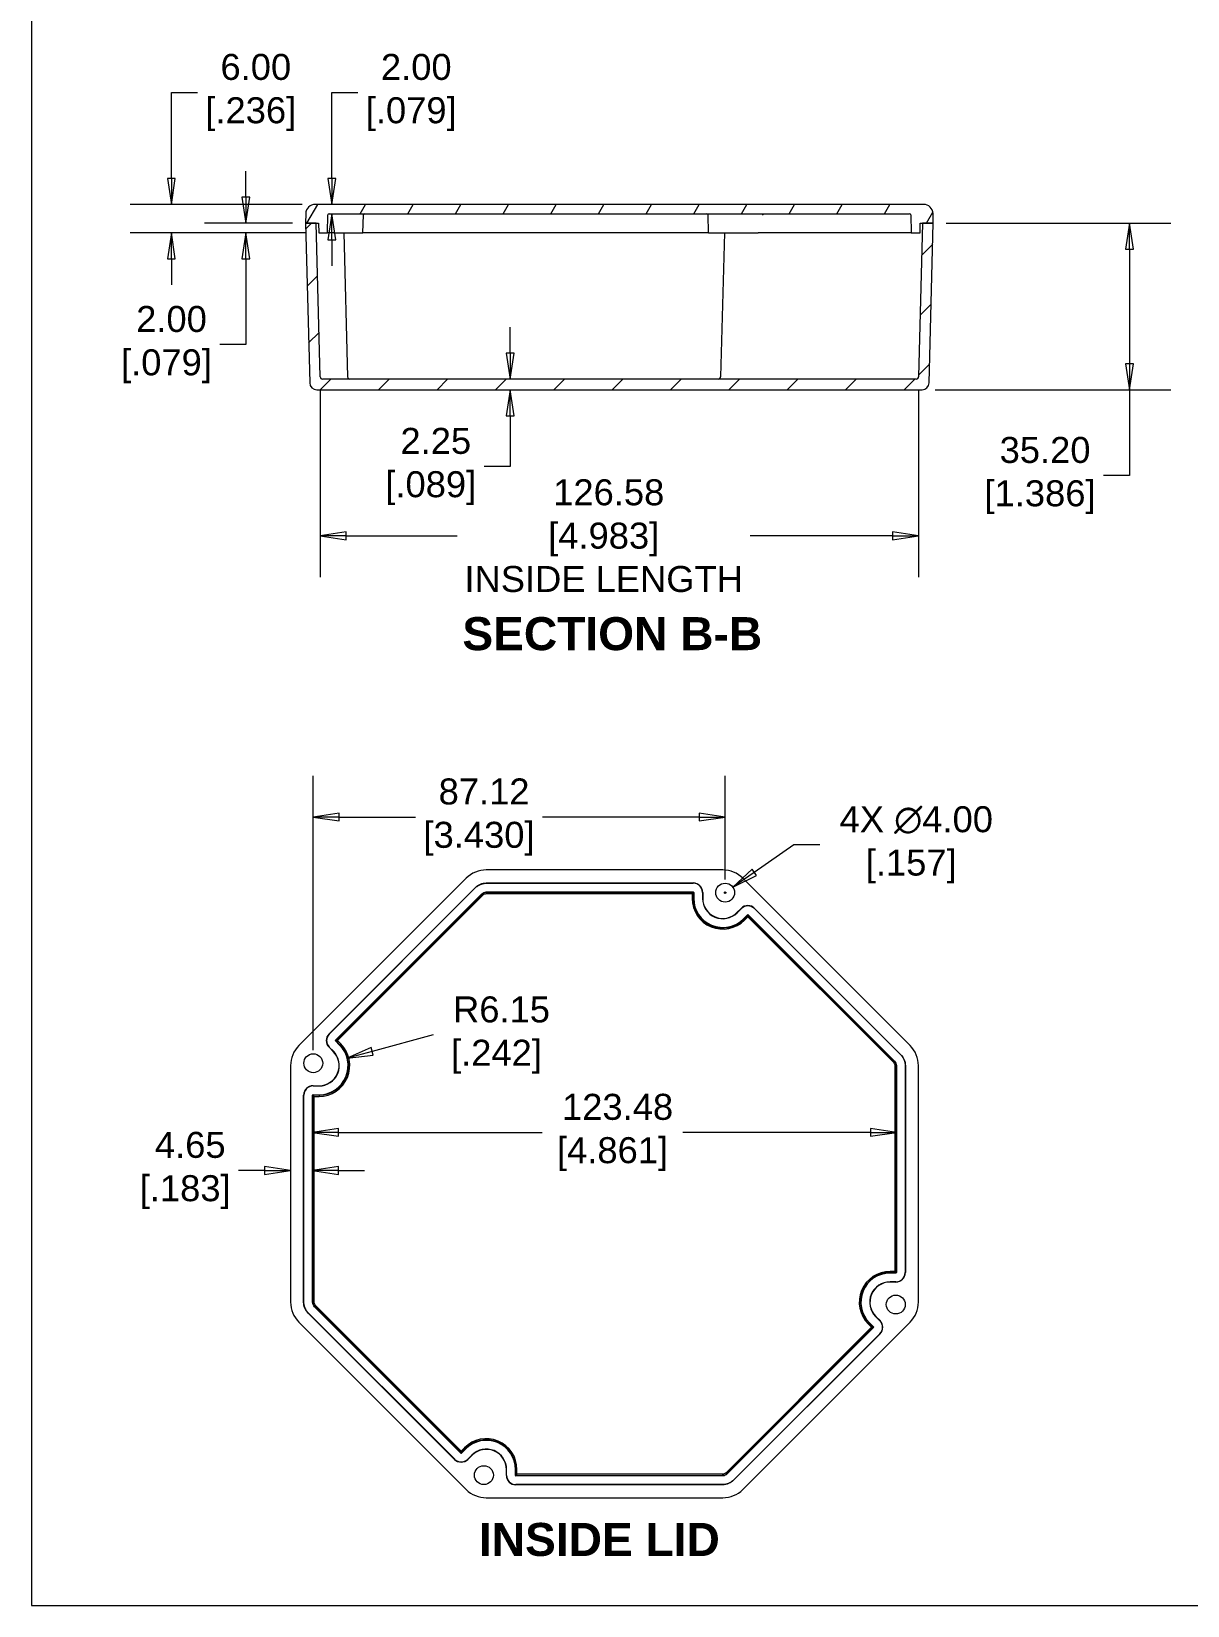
# Model space of a CAD drawing. Header units: millimetres. Extents: x 25 to 742, y 27 to 570.
# Drawn here: x 25 to 269.6, y 26.5 to 359.4 of the extents above; entities that cross this region are included whole.
import ezdxf

# ---------------------------------------------------------------- set-up
doc = ezdxf.new("R2010")
doc.units = ezdxf.units.MM
doc.header["$LTSCALE"] = 2.75
for name, color, linetype, lineweight in [('Dimension (ANSI)', 7, 'Continuous', 9), ('Hatch (ANSI)', 7, 'Continuous', 9), ('Sketch Geometry (ANSI)', 7, 'Continuous', 9), ('Symbol (ANSI)', 7, 'Continuous', 9), ('Visible (ANSI)', 7, 'Continuous', 9), ('Visible Narrow (ANSI)', 7, 'Continuous', 9)]:
    doc.layers.add(name, color=color, linetype=linetype, lineweight=lineweight)
doc.styles.add('Label Text (ANSI)', font='arialbd.ttf')
doc.styles.add('Note Text (ANSI)', font='arial.ttf')
doc.styles.add('Text Style20', font='arial.ttf')
doc.dimstyles.new('Default - mm (ANSI)', dxfattribs={"dimscale": 2.75, "dimtxt": 2, "dimasz": 2, "dimexe": 3.175, "dimexo": 1, "dimgap": 0.8, "dimtad": 0, "dimtih": 1, "dimtoh": 1, "dimrnd": 1e-08, "dimzin": 4, "dimdsep": 46, "dimtxsty": 'Note Text (ANSI)', "dimblk": 'Filled-1', "dimcen": 0.09, "dimdle": 10, "dimclrd": 256, "dimclre": 256, "dimclrt": 256, "dimadec": 1, "dimazin": 0, "dimtfac": 1.524, "dimtofl": 0, "dimtmove": 0, "dimatfit": 3, "dimfxl": 0, "dimtolj": 1, "dimtzin": 0, "dimlwd": -1, "dimlwe": -1, "dimarcsym": 0})

# ---------------------------------------------------------------- blocks, each defined once
blk = doc.blocks.new('Title Blocks HAMMOND')
at = {"layer": 'Sketch Geometry (ANSI)'}
for p, q in [((9.35, 206.73), (9.35, 9.64)), ((9.35, 9.64), (173.94, 9.64))]:
    blk.add_line(p, q, dxfattribs=at)
at = {"layer": 'Symbol (ANSI)', "style": 'Text Style20'}
blk.add_attdef('<TITLE>_001', (224.67, 16.32), '', height=5, dxfattribs=at)
blk = doc.blocks.new('Filled-1')
at = {"color": 0}
for p, q in [((0, 0), (-1, 0.15)), ((-1, 0.15), (-1, -0.15)), ((-1, 0), (0, 0)), ((-1, -0.15), (0, 0))]:
    blk.add_line(p, q, dxfattribs=at)
at = {"color": 0, "flags": 128}
blk.add_lwpolyline([(-1, -0.15), (0, 0), (-1, 0.15), (-1, -0.15)], dxfattribs=at)
at = {"color": 0}
blk.add_solid([(-1, -0.15), (0, 0), (-1, 0.15), (-1, -0.15)], dxfattribs=at)
blk = doc.blocks.new('*D7')
at = {"layer": 'Defpoints', "color": 0, "transparency": 16777216}
for p in [(171.76, 193.3), (171.76, 177.32), (84.64, 141.23)]:
    blk.add_point(p, dxfattribs=at)
at = {"layer": 'Dimension (ANSI)', "transparency": 16777216}
for p, q in [((84.64, 143.98), (84.64, 202.03)), ((171.76, 180.07), (171.76, 202.03)), ((90.14, 193.3), (106.26, 193.3)), ((166.26, 193.3), (133.14, 193.3))]:
    blk.add_line(p, q, dxfattribs=at)
at = {"layer": 'Dimension (ANSI)', "transparency": 16777216, "xscale": 5.5, "yscale": 5.5, "zscale": 5.5, "rotation": 180}
blk.add_blockref('Filled-1', (84.64, 193.3), dxfattribs=at)
at = {"layer": 'Dimension (ANSI)', "transparency": 16777216, "xscale": 5.5, "yscale": 5.5, "zscale": 5.5}
blk.add_blockref('Filled-1', (171.76, 193.3), dxfattribs=at)
at = {"layer": 'Dimension (ANSI)', "transparency": 16777216, "insert": (119.7, 193.3), "char_height": 5.5, "attachment_point": 5, "style": 'Note Text (ANSI)'}
blk.add_mtext('\\A1; 87.12\\P[3.430]', dxfattribs=at)
blk = doc.blocks.new('*D8')
at = {"layer": 'Defpoints', "color": 0, "transparency": 16777216}
for p in [(207.98, 140.73), (84.51, 134.48), (207.98, 126.6)]:
    blk.add_point(p, dxfattribs=at)
at = {"layer": 'Dimension (ANSI)', "transparency": 16777216}
for p, q in [((90.01, 126.6), (133.09, 126.6)), ((202.48, 126.6), (162.79, 126.6))]:
    blk.add_line(p, q, dxfattribs=at)
at = {"layer": 'Dimension (ANSI)', "transparency": 16777216, "xscale": 5.5, "yscale": 5.5, "zscale": 5.5, "rotation": 180}
blk.add_blockref('Filled-1', (84.51, 126.6), dxfattribs=at)
at = {"layer": 'Dimension (ANSI)', "transparency": 16777216, "xscale": 5.5, "yscale": 5.5, "zscale": 5.5}
blk.add_blockref('Filled-1', (207.98, 126.6), dxfattribs=at)
at = {"layer": 'Dimension (ANSI)', "transparency": 16777216, "insert": (147.94, 126.6), "char_height": 5.5, "attachment_point": 5, "style": 'Note Text (ANSI)'}
blk.add_mtext('\\A1; 123.48\\P[4.861]', dxfattribs=at)
blk = doc.blocks.new('*D9')
at = {"layer": 'Defpoints', "color": 0, "transparency": 16777216}
for p in [(84.51, 134.48), (79.85, 118.56), (79.85, 90.7)]:
    blk.add_point(p, dxfattribs=at)
at = {"layer": 'Dimension (ANSI)', "transparency": 16777216}
for p, q in [((74.35, 118.56), (68.85, 118.56)), ((90.01, 118.56), (95.51, 118.56))]:
    blk.add_line(p, q, dxfattribs=at)
at = {"layer": 'Dimension (ANSI)', "transparency": 16777216, "xscale": 5.5, "yscale": 5.5, "zscale": 5.5}
blk.add_blockref('Filled-1', (79.85, 118.56), dxfattribs=at)
at = {"layer": 'Dimension (ANSI)', "transparency": 16777216, "xscale": 5.5, "yscale": 5.5, "zscale": 5.5, "rotation": 180}
blk.add_blockref('Filled-1', (84.51, 118.56), dxfattribs=at)
at = {"layer": 'Dimension (ANSI)', "transparency": 16777216, "insert": (57.55, 118.56), "char_height": 5.5, "attachment_point": 5, "style": 'Note Text (ANSI)'}
blk.add_mtext('\\A1; 4.65\\P[.183]', dxfattribs=at)
blk = doc.blocks.new('*D15')
at = {"layer": 'Defpoints', "color": 0, "transparency": 16777216}
for p in [(215.78, 318.88), (213.4, 283.68), (257.29, 283.68)]:
    blk.add_point(p, dxfattribs=at)
at = {"layer": 'Dimension (ANSI)', "transparency": 16777216}
for p, q in [((218.53, 318.88), (266.03, 318.88)), ((257.29, 313.38), (257.29, 289.18)), ((216.15, 283.68), (266.03, 283.68)), ((257.29, 283.68), (257.29, 265.53)), ((257.29, 265.53), (251.79, 265.53))]:
    blk.add_line(p, q, dxfattribs=at)
at = {"layer": 'Dimension (ANSI)', "transparency": 16777216, "xscale": 5.5, "yscale": 5.5, "zscale": 5.5}
for p, rotation in [((257.29, 318.88), 90), ((257.29, 283.68), 270)]:
    blk.add_blockref('Filled-1', p, dxfattribs=dict(at, rotation=rotation))
at = {"layer": 'Dimension (ANSI)', "transparency": 16777216, "insert": (238.36, 265.53), "char_height": 5.5, "attachment_point": 5, "style": 'Note Text (ANSI)'}
blk.add_mtext('\\A1; 35.20\\P[1.386]', dxfattribs=at)
blk = doc.blocks.new('*D16')
at = {"layer": 'Defpoints', "color": 0, "transparency": 16777216}
for p in [(54.62, 322.88), (85.05, 322.88), (85.8, 316.88)]:
    blk.add_point(p, dxfattribs=at)
at = {"layer": 'Dimension (ANSI)', "transparency": 16777216}
for p, q in [((54.62, 328.38), (54.62, 346.54)), ((54.62, 346.54), (60.12, 346.54)), ((82.3, 322.88), (45.89, 322.88)), ((83.05, 316.88), (45.89, 316.88)), ((54.62, 311.38), (54.62, 305.88))]:
    blk.add_line(p, q, dxfattribs=at)
at = {"layer": 'Dimension (ANSI)', "transparency": 16777216, "xscale": 5.5, "yscale": 5.5, "zscale": 5.5}
for p, rotation in [((54.62, 322.88), 270), ((54.62, 316.88), 90)]:
    blk.add_blockref('Filled-1', p, dxfattribs=dict(at, rotation=rotation))
at = {"layer": 'Dimension (ANSI)', "transparency": 16777216, "insert": (71.42, 346.54), "char_height": 5.5, "attachment_point": 5, "style": 'Note Text (ANSI)'}
blk.add_mtext('\\A1; 6.00\\P[.236]', dxfattribs=at)
blk = doc.blocks.new('*D17')
at = {"layer": 'Defpoints', "color": 0, "transparency": 16777216}
for p in [(86.1, 286.42), (212.68, 286.42), (212.68, 252.78)]:
    blk.add_point(p, dxfattribs=at)
at = {"layer": 'Dimension (ANSI)', "transparency": 16777216}
for p, q in [((86.1, 283.67), (86.1, 244.05)), ((212.68, 283.67), (212.68, 244.05)), ((91.6, 252.78), (115.08, 252.78)), ((207.18, 252.78), (177.06, 252.78))]:
    blk.add_line(p, q, dxfattribs=at)
at = {"layer": 'Dimension (ANSI)', "transparency": 16777216, "xscale": 5.5, "yscale": 5.5, "zscale": 5.5, "rotation": 180}
blk.add_blockref('Filled-1', (86.1, 252.78), dxfattribs=at)
at = {"layer": 'Dimension (ANSI)', "transparency": 16777216, "xscale": 5.5, "yscale": 5.5, "zscale": 5.5}
blk.add_blockref('Filled-1', (212.68, 252.78), dxfattribs=at)
at = {"layer": 'Dimension (ANSI)', "transparency": 16777216, "insert": (146.07, 252.78), "char_height": 5.5, "attachment_point": 5, "style": 'Note Text (ANSI)'}
blk.add_mtext('\\A1; 126.58\\P[4.983]{\\PINSIDE LENGTH}', dxfattribs=at)
blk = doc.blocks.new('*D18')
at = {"layer": 'Defpoints', "color": 0, "transparency": 16777216}
for p in [(173.4, 178.46), (170.12, 176.17)]:
    blk.add_point(p, dxfattribs=at)
at = {"layer": 'Dimension (ANSI)', "transparency": 16777216}
for p, q in [((186.3, 187.43), (177.92, 181.6)), ((191.8, 187.43), (186.3, 187.43)), ((171.51, 177.32), (172.01, 177.32)), ((171.76, 177.07), (171.76, 177.56))]:
    blk.add_line(p, q, dxfattribs=at)
at = {"layer": 'Dimension (ANSI)', "transparency": 16777216, "xscale": 5.5, "yscale": 5.5, "zscale": 5.5, "rotation": 214.8138184007638}
blk.add_blockref('Filled-1', (173.4, 178.46), dxfattribs=at)
at = {"layer": 'Dimension (ANSI)', "transparency": 16777216, "insert": (211.12, 187.43), "char_height": 5.5, "attachment_point": 5, "style": 'Note Text (ANSI)'}
blk.add_mtext('\\A1; 4X ∅4.00\\P[.157]', dxfattribs=at)
blk = doc.blocks.new('*D19')
at = {"layer": 'Defpoints', "color": 0, "transparency": 16777216}
for p in [(85.86, 140.73), (91.8, 142.32)]:
    blk.add_point(p, dxfattribs=at)
at = {"layer": 'Dimension (ANSI)', "transparency": 16777216}
blk.add_line((110.03, 147.21), (97.11, 143.75), dxfattribs=at)
at = {"layer": 'Dimension (ANSI)', "transparency": 16777216, "xscale": 5.5, "yscale": 5.5, "zscale": 5.5, "rotation": 194.9999999999975}
blk.add_blockref('Filled-1', (91.8, 142.32), dxfattribs=at)
at = {"layer": 'Dimension (ANSI)', "transparency": 16777216, "insert": (123.39, 147.21), "char_height": 5.5, "attachment_point": 5, "style": 'Note Text (ANSI)'}
blk.add_mtext('\\A1; R6.15\\P[.242]', dxfattribs=at)
blk = doc.blocks.new('*D24')
at = {"layer": 'Defpoints', "color": 0, "transparency": 16777216}
for p in [(109.49, 285.93), (109.49, 283.68), (126.29, 285.93)]:
    blk.add_point(p, dxfattribs=at)
at = {"layer": 'Dimension (ANSI)', "transparency": 16777216}
for p, q in [((126.29, 291.43), (126.29, 296.93)), ((126.29, 278.18), (126.29, 267.45)), ((126.29, 267.45), (120.79, 267.45))]:
    blk.add_line(p, q, dxfattribs=at)
at = {"layer": 'Dimension (ANSI)', "transparency": 16777216, "xscale": 5.5, "yscale": 5.5, "zscale": 5.5}
for p, rotation in [((126.29, 285.93), 270), ((126.29, 283.68), 90)]:
    blk.add_blockref('Filled-1', p, dxfattribs=dict(at, rotation=rotation))
at = {"layer": 'Dimension (ANSI)', "transparency": 16777216, "insert": (109.49, 267.45), "char_height": 5.5, "attachment_point": 5, "style": 'Note Text (ANSI)'}
blk.add_mtext('\\A1; 2.25\\P[.089]', dxfattribs=at)
blk = doc.blocks.new('*D25')
at = {"layer": 'Defpoints', "color": 0, "transparency": 16777216}
for p in [(88.56, 320.88), (105.36, 322.88), (105.36, 320.88)]:
    blk.add_point(p, dxfattribs=at)
at = {"layer": 'Dimension (ANSI)', "transparency": 16777216}
for p, q in [((88.56, 328.38), (88.56, 346.54)), ((88.56, 346.54), (94.06, 346.54)), ((88.56, 315.38), (88.56, 309.88))]:
    blk.add_line(p, q, dxfattribs=at)
at = {"layer": 'Dimension (ANSI)', "transparency": 16777216, "xscale": 5.5, "yscale": 5.5, "zscale": 5.5}
for p, rotation in [((88.56, 322.88), 270), ((88.56, 320.88), 90)]:
    blk.add_blockref('Filled-1', p, dxfattribs=dict(at, rotation=rotation))
at = {"layer": 'Dimension (ANSI)', "transparency": 16777216, "insert": (105.36, 346.54), "char_height": 5.5, "attachment_point": 5, "style": 'Note Text (ANSI)'}
blk.add_mtext('\\A1; 2.00\\P[.079]', dxfattribs=at)
blk = doc.blocks.new('*D28')
at = {"layer": 'Defpoints', "color": 0, "transparency": 16777216}
for p in [(70.39, 318.88), (83, 318.88), (85.8, 316.88)]:
    blk.add_point(p, dxfattribs=at)
at = {"layer": 'Dimension (ANSI)', "transparency": 16777216}
for p, q in [((70.39, 324.38), (70.39, 329.88)), ((80.25, 318.88), (61.66, 318.88)), ((83.05, 316.88), (61.66, 316.88)), ((70.39, 311.38), (70.39, 293.23)), ((70.39, 293.23), (64.89, 293.23))]:
    blk.add_line(p, q, dxfattribs=at)
at = {"layer": 'Dimension (ANSI)', "transparency": 16777216, "xscale": 5.5, "yscale": 5.5, "zscale": 5.5}
for p, rotation in [((70.39, 318.88), 270), ((70.39, 316.88), 90)]:
    blk.add_blockref('Filled-1', p, dxfattribs=dict(at, rotation=rotation))
at = {"layer": 'Dimension (ANSI)', "transparency": 16777216, "insert": (53.59, 293.23), "char_height": 5.5, "attachment_point": 5, "style": 'Note Text (ANSI)'}
blk.add_mtext('\\A1; 2.00\\P[.079]', dxfattribs=at)

msp = doc.modelspace()

# ---------------------------------------------------------------- hatches: boundary and pattern name
at = {"layer": 'Hatch (ANSI)'}
h = msp.add_hatch(dxfattribs=at)
h.set_pattern_fill('ANSI31', color=256, scale=69.85, angle=14.99998, style=0)
h.set_pattern_definition([(60, (0, 0), (-7.56148, 4.36563), [])])
edge = h.paths.add_edge_path()
edge.add_ellipse((85.051, 320.884), major_axis=(0, 2), ratio=1, start_angle=0, end_angle=88.5)
edge.add_line((83.052, 320.937), (82.998, 318.884))
edge.add_line((82.998, 318.884), (85.249, 318.884))
edge.add_line((85.249, 318.884), (85.748, 318.884))
edge.add_line((85.748, 318.884), (85.801, 316.884))
edge.add_line((85.801, 316.884), (87.651, 316.884))
edge.add_line((87.651, 316.884), (87.749, 320.641))
edge.add_ellipse((87.999, 320.634), major_axis=(-0.25, 0.007), ratio=1, start_angle=271.5, end_angle=360, ccw=False)
edge.add_line((87.999, 320.884), (210.779, 320.884))
edge.add_ellipse((210.779, 320.634), major_axis=(0, 0.25), ratio=1, start_angle=271.5, end_angle=360, ccw=False)
edge.add_line((211.029, 320.641), (211.128, 316.884))
edge.add_line((211.128, 316.884), (212.978, 316.884))
edge.add_line((212.978, 316.884), (213.03, 318.884))
edge.add_line((213.03, 318.884), (213.529, 318.884))
edge.add_line((213.529, 318.884), (215.78, 318.884))
edge.add_line((215.78, 318.884), (215.726, 320.937))
edge.add_ellipse((213.727, 320.884), major_axis=(1.999, 0.052), ratio=1, start_angle=0, end_angle=88.5)
edge.add_line((213.727, 322.884), (85.051, 322.884))
h = msp.add_hatch(dxfattribs=at)
h.set_pattern_fill('ANSI31', color=256, scale=69.85, style=0)
h.set_pattern_definition([(45, (0, 0), (-6.17393, 6.17393), [])])
edge = h.paths.add_edge_path()
edge.add_ellipse((213.397, 285.184), major_axis=(0, -1.5), ratio=1, start_angle=0, end_angle=88.5)
edge.add_line((214.896, 285.145), (215.78, 318.884))
edge.add_line((215.78, 318.884), (213.529, 318.884))
edge.add_line((213.529, 318.884), (212.679, 286.421))
edge.add_ellipse((212.179, 286.434), major_axis=(0.5, -0.013), ratio=1, start_angle=271.5, end_angle=360, ccw=False)
edge.add_line((212.179, 285.934), (86.599, 285.934))
edge.add_ellipse((86.599, 286.434), major_axis=(0, -0.5), ratio=1, start_angle=271.5, end_angle=360, ccw=False)
edge.add_line((86.099, 286.421), (85.249, 318.884))
edge.add_line((85.249, 318.884), (82.998, 318.884))
edge.add_line((82.998, 318.884), (83.882, 285.145))
edge.add_ellipse((85.381, 285.184), major_axis=(-1.499, -0.039), ratio=1, start_angle=0, end_angle=88.5)
edge.add_line((85.381, 283.684), (213.397, 283.684))

# ---------------------------------------------------------------- linework, layer by layer
at = {"layer": 'Visible (ANSI)'}
for p, q in [((83.052, 320.937), (82.998, 318.884)), ((213.727, 322.884), (85.051, 322.884)), ((87.651, 316.884), (87.749, 320.641)), ((87.999, 320.884), (210.779, 320.884)), ((95.153, 316.884), (95.251, 320.641)), ((168.251, 316.884), (168.152, 320.641)), ((179.708, 320.884), (179.708, 320.641)), ((179.708, 320.613), (179.708, 320.641)), ((211.029, 320.641), (211.128, 316.884)), ((215.78, 318.884), (215.726, 320.937)), ((85.249, 318.884), (82.998, 318.884)), ((82.998, 318.884), (83.882, 285.145)), ((82.998, 318.884), (85.748, 318.884)), ((86.099, 286.421), (85.249, 318.884)), ((85.748, 318.884), (85.801, 316.884)), ((85.801, 316.884), (87.651, 316.884)), ((87.748, 316.884), (87.651, 316.884)), ((89, 316.884), (87.748, 316.884)), ((89, 316.884), (95.153, 316.884)), ((91.092, 316.884), (91.89, 286.421)), ((123.422, 316.884), (95.153, 316.884)), ((168.153, 316.884), (124.374, 316.884)), ((168.251, 316.884), (168.153, 316.884)), ((168.251, 316.884), (178.753, 316.884)), ((171.602, 316.884), (170.804, 286.421)), ((179.639, 316.884), (178.753, 316.884)), ((179.777, 316.884), (179.639, 316.884)), ((210.733, 316.884), (179.777, 316.884)), ((211.128, 316.884), (212.978, 316.884)), ((213.529, 318.884), (212.679, 286.421)), ((212.978, 316.884), (213.03, 318.884)), ((213.03, 318.884), (215.78, 318.884)), ((215.78, 318.884), (213.529, 318.884)), ((214.896, 285.145), (215.78, 318.884)), ((85.381, 283.684), (213.397, 283.684)), ((212.179, 285.934), (86.599, 285.934)), ((116.987, 180.35), (81.61, 144.972)), ((171.259, 182.106), (121.228, 182.106)), ((210.878, 144.972), (175.501, 180.35)), ((87.975, 147.448), (118.932, 178.405)), ((88.012, 147.411), (118.969, 178.368)), ((89.32, 146.103), (120.277, 177.06)), ((121.228, 179.356), (165.008, 179.356)), ((121.228, 179.304), (165.008, 179.304)), ((121.228, 177.454), (165.008, 177.454)), ((164.757, 177.106), (165.007, 177.356)), ((165.008, 177.356), (165.007, 177.356)), ((165.105, 177.356), (165.105, 176.104)), ((166.955, 177.356), (166.955, 176.104)), ((167.008, 177.356), (167.008, 176.104)), ((174.263, 173.099), (175.148, 173.985)), ((174.3, 173.062), (175.185, 173.947)), ((177.94, 173.947), (208.896, 142.991)), ((177.977, 173.985), (208.933, 143.028)), ((175.608, 171.754), (176.493, 172.639)), ((176.563, 172.57), (176.563, 172.569)), ((176.563, 172.216), (176.563, 172.569)), ((176.632, 172.639), (207.588, 141.683)), ((88.86, 143.735), (87.975, 144.62)), ((88.897, 143.772), (88.012, 144.657)), ((90.205, 145.08), (89.32, 145.965)), ((89.389, 146.034), (89.39, 146.034)), ((89.744, 146.034), (89.39, 146.034)), ((79.853, 140.731), (79.853, 90.7)), ((207.982, 140.731), (207.982, 96.952)), ((209.832, 140.731), (209.832, 96.952)), ((209.885, 140.731), (209.885, 96.952)), ((212.635, 90.7), (212.635, 140.731)), ((82.603, 90.7), (82.603, 134.479)), ((82.655, 90.7), (82.655, 134.479)), ((84.505, 90.7), (84.505, 134.479)), ((84.603, 136.479), (85.855, 136.479)), ((84.603, 136.427), (85.855, 136.427)), ((84.603, 134.577), (85.855, 134.577)), ((84.603, 134.479), (84.604, 134.479)), ((84.854, 134.229), (84.604, 134.479)), ((207.885, 96.854), (206.633, 96.854)), ((207.634, 97.202), (207.884, 96.952)), ((207.885, 96.952), (207.884, 96.952)), ((207.885, 95.004), (206.633, 95.004)), ((207.885, 94.952), (206.633, 94.952)), ((114.511, 57.447), (83.554, 88.403)), ((114.548, 57.484), (83.591, 88.44)), ((115.856, 58.792), (84.899, 89.749)), ((203.59, 87.659), (204.476, 86.774)), ((203.627, 87.696), (204.513, 86.811)), ((81.61, 86.459), (116.987, 51.081)), ((203.168, 85.328), (172.211, 54.371)), ((204.476, 84.02), (173.519, 53.063)), ((204.513, 83.983), (173.556, 53.026)), ((175.501, 51.081), (210.878, 86.459)), ((202.282, 86.351), (203.168, 85.466)), ((202.744, 85.397), (203.098, 85.397)), ((203.099, 85.397), (203.098, 85.397)), ((115.925, 59.215), (115.925, 58.862)), ((115.925, 58.861), (115.925, 58.862)), ((116.88, 59.677), (115.994, 58.792)), ((118.188, 58.369), (117.302, 57.484)), ((118.225, 58.332), (117.339, 57.447)), ((125.48, 54.075), (125.48, 55.327)), ((125.532, 54.075), (125.532, 55.327)), ((127.382, 54.075), (127.382, 55.327)), ((127.48, 54.075), (127.481, 54.075)), ((171.259, 53.977), (127.48, 53.977)), ((127.731, 54.325), (127.481, 54.075)), ((171.259, 52.127), (127.48, 52.127)), ((171.259, 52.075), (127.48, 52.075)), ((121.228, 49.325), (171.259, 49.325))]:
    msp.add_line(p, q, dxfattribs=at)
for centre in [(171.759, 177.315), (84.644, 141.231), (207.844, 90.2), (120.728, 54.116)]:
    msp.add_circle(centre, 2, dxfattribs=at)
for centre, radius, start, end in [((85.051, 320.884), 2, 90, 178.5), ((87.999, 320.634), 0.25, 90, 178.5), ((95.501, 320.634), 0.25, 90, 178.5), ((167.902, 320.634), 0.25, 1.5, 90), ((210.779, 320.634), 0.25, 1.5, 90), ((213.727, 320.884), 2, 1.5, 90), ((86.599, 286.434), 0.5, 181.5, 270), ((92.389, 286.434), 0.5, 181.5, 270), ((170.305, 286.434), 0.5, 270, 358.5), ((212.179, 286.434), 0.5, 270, 358.5), ((85.381, 285.184), 1.5, 181.5, 270), ((213.397, 285.184), 1.5, 270, 358.5), ((165.008, 177.356), 2, 0, 90), ((165.008, 177.356), 1.948, 0, 90), ((165.008, 177.356), 0.0976, 0, 90), ((171.258, 176.104), 6.152, 180, 315), ((171.258, 176.104), 4.302, 180, 315), ((171.258, 176.104), 4.25, 180, 315), ((176.563, 172.57), 2, 45, 135), ((176.563, 172.57), 1.948, 45, 135), ((176.563, 172.57), 0.0976, 45, 135), ((89.389, 146.034), 2, 135, 225), ((89.389, 146.034), 1.948, 135, 225), ((85.855, 140.729), 6.152, 270, 45), ((85.855, 140.729), 4.302, 270, 45), ((85.855, 140.729), 4.25, 270, 45), ((89.389, 146.034), 0.0976, 135, 225), ((84.603, 134.479), 2, 90, 180), ((84.603, 134.479), 1.948, 90, 180), ((84.603, 134.479), 0.0976, 90, 180), ((206.633, 90.702), 6.152, 90, 225), ((207.885, 96.952), 0.0976, 270, 0), ((207.885, 96.952), 1.948, 270, 0), ((207.885, 96.952), 2, 270, 0), ((206.633, 90.702), 4.302, 90, 225), ((206.633, 90.702), 4.25, 90, 225), ((203.099, 85.397), 1.948, 315, 45), ((203.099, 85.397), 2, 315, 45), ((203.099, 85.397), 0.0976, 315, 45), ((121.23, 55.327), 6.152, 0, 135), ((115.925, 58.861), 2, 225, 315), ((115.925, 58.861), 1.948, 225, 315), ((115.925, 58.861), 0.0976, 225, 315), ((121.23, 55.327), 4.302, 0, 135), ((121.23, 55.327), 4.25, 0, 135), ((127.48, 54.075), 2, 180, 270), ((127.48, 54.075), 1.948, 180, 270), ((127.48, 54.075), 0.0976, 180, 270)]:
    msp.add_arc(centre, radius, start, end, dxfattribs=at)
for centre, major_axis in [((121.23, 176.104), (-2.297, 5.546)), ((171.258, 176.104), (2.297, 5.546)), ((85.855, 140.729), (-5.546, 2.297)), ((206.633, 140.729), (5.546, 2.297)), ((85.855, 90.702), (-5.546, -2.297)), ((206.633, 90.702), (5.546, -2.297)), ((121.23, 55.327), (-2.297, -5.546)), ((171.258, 55.327), (2.297, -5.546))]:
    msp.add_ellipse(centre, major_axis=major_axis, ratio=0.9995986, start_param=5.8906282, end_param=6.6757425, dxfattribs=at)
for points in [[(124.374, 316.884), (124.022, 316.884), (123.671, 316.884), (123.422, 316.884)], [(211.128, 316.884), (211.128, 316.884), (210.983, 316.884), (210.733, 316.884)], [(118.932, 178.405), (119.533, 179.006), (120.378, 179.356), (121.228, 179.356)], [(120.277, 177.06), (120.526, 177.309), (120.876, 177.454), (121.228, 177.454)], [(207.588, 141.683), (207.837, 141.434), (207.982, 141.083), (207.982, 140.731)], [(208.933, 143.028), (209.535, 142.426), (209.885, 141.582), (209.885, 140.731)], [(83.554, 88.403), (82.953, 89.005), (82.603, 89.85), (82.603, 90.7)], [(84.899, 89.749), (84.651, 89.997), (84.505, 90.348), (84.505, 90.7)], [(172.211, 54.371), (171.962, 54.123), (171.612, 53.977), (171.259, 53.977)], [(173.556, 53.026), (172.955, 52.425), (172.11, 52.075), (171.259, 52.075)]]:
    msp.add_open_spline(points, degree=3, dxfattribs=at)
for points in [[(118.969, 178.368), (119.067, 178.467), (119.172, 178.559), (119.283, 178.644), (119.366, 178.707), (119.452, 178.767), (119.541, 178.822), (119.57, 178.841), (119.6, 178.859), (119.631, 178.876), (119.691, 178.911), (119.752, 178.944), (119.815, 178.975), (119.846, 178.99), (119.878, 179.005), (119.909, 179.019), (119.973, 179.048), (120.037, 179.075), (120.103, 179.099), (120.135, 179.112), (120.168, 179.123), (120.201, 179.134), (120.267, 179.157), (120.334, 179.177), (120.401, 179.195), (120.435, 179.204), (120.469, 179.213), (120.503, 179.221), (120.571, 179.236), (120.639, 179.25), (120.708, 179.261), (120.742, 179.267), (120.777, 179.272), (120.811, 179.277), (120.88, 179.286), (120.95, 179.293), (121.019, 179.297), (121.089, 179.302), (121.159, 179.304), (121.228, 179.304)], [(208.896, 142.991), (208.995, 142.892), (209.087, 142.787), (209.172, 142.676), (209.236, 142.593), (209.295, 142.507), (209.351, 142.419), (209.369, 142.389), (209.387, 142.359), (209.404, 142.329), (209.439, 142.269), (209.472, 142.207), (209.503, 142.144), (209.518, 142.113), (209.533, 142.082), (209.548, 142.05), (209.576, 141.986), (209.603, 141.922), (209.628, 141.857), (209.64, 141.824), (209.652, 141.791), (209.663, 141.758), (209.685, 141.692), (209.705, 141.626), (209.724, 141.558), (209.733, 141.525), (209.741, 141.491), (209.749, 141.457), (209.765, 141.389), (209.778, 141.321), (209.79, 141.252), (209.795, 141.217), (209.8, 141.183), (209.805, 141.148), (209.814, 141.079), (209.821, 141.01), (209.826, 140.94), (209.83, 140.871), (209.832, 140.801), (209.832, 140.731)], [(83.591, 88.44), (83.493, 88.539), (83.401, 88.644), (83.316, 88.755), (83.252, 88.838), (83.192, 88.924), (83.137, 89.013), (83.119, 89.042), (83.101, 89.072), (83.083, 89.102), (83.049, 89.163), (83.016, 89.224), (82.985, 89.287), (82.97, 89.318), (82.955, 89.349), (82.94, 89.381), (82.911, 89.445), (82.885, 89.509), (82.86, 89.574), (82.848, 89.607), (82.836, 89.64), (82.825, 89.673), (82.803, 89.739), (82.782, 89.806), (82.764, 89.873), (82.755, 89.907), (82.747, 89.94), (82.739, 89.974), (82.723, 90.042), (82.709, 90.111), (82.698, 90.179), (82.692, 90.214), (82.687, 90.248), (82.683, 90.283), (82.674, 90.352), (82.667, 90.421), (82.662, 90.491), (82.658, 90.561), (82.655, 90.63), (82.655, 90.7)], [(173.519, 53.063), (173.42, 52.964), (173.315, 52.872), (173.205, 52.787), (173.122, 52.724), (173.036, 52.664), (172.947, 52.609), (172.917, 52.591), (172.887, 52.573), (172.857, 52.555), (172.797, 52.52), (172.735, 52.487), (172.673, 52.457), (172.642, 52.441), (172.61, 52.426), (172.578, 52.412), (172.515, 52.383), (172.45, 52.356), (172.385, 52.332), (172.352, 52.32), (172.32, 52.308), (172.287, 52.297), (172.221, 52.274), (172.154, 52.254), (172.087, 52.236), (172.053, 52.227), (172.019, 52.218), (171.985, 52.211), (171.917, 52.195), (171.849, 52.181), (171.78, 52.17), (171.746, 52.164), (171.711, 52.159), (171.677, 52.154), (171.607, 52.145), (171.538, 52.138), (171.468, 52.134), (171.399, 52.129), (171.329, 52.127), (171.259, 52.127)]]:
    msp.add_open_spline(points, degree=3, knots=[5.89062816, 5.89062816, 5.89062816, 5.89062816, 6.02148054, 6.02148054, 6.02148054, 6.11961983, 6.11961983, 6.11961983, 6.15233293, 6.15233293, 6.15233293, 6.21775912, 6.21775912, 6.21775912, 6.25047221, 6.25047221, 6.25047221, 6.3158984, 6.3158984, 6.3158984, 6.3486115, 6.3486115, 6.3486115, 6.41403769, 6.41403769, 6.41403769, 6.44675078, 6.44675078, 6.44675078, 6.51217698, 6.51217698, 6.51217698, 6.54489007, 6.54489007, 6.54489007, 6.61031626, 6.61031626, 6.61031626, 6.67574245, 6.67574245, 6.67574245, 6.67574245], dxfattribs=at)
at = {"layer": 'Visible Narrow (ANSI)'}
for p, q in [((120.346, 176.99), (89.39, 146.034)), ((89.744, 146.034), (120.523, 176.814)), ((120.277, 177.06), (120.346, 176.991)), ((120.346, 176.991), (120.346, 176.99)), ((120.346, 176.99), (120.523, 176.814)), ((121.228, 179.356), (121.228, 179.304)), ((121.228, 177.356), (121.228, 177.106)), ((165.007, 177.356), (121.228, 177.356)), ((121.228, 177.106), (164.757, 177.106)), ((164.757, 177.106), (164.757, 176.104)), ((165.007, 176.104), (165.007, 177.356)), ((165.008, 179.356), (165.008, 179.304)), ((165.008, 177.454), (165.008, 177.356)), ((165.105, 177.356), (165.008, 177.356)), ((167.008, 177.356), (166.955, 177.356)), ((165.007, 176.104), (164.757, 176.104)), ((165.105, 176.104), (165.007, 176.104)), ((167.008, 176.104), (166.955, 176.104)), ((175.148, 173.985), (175.185, 173.947)), ((177.977, 173.985), (177.94, 173.947)), ((174.263, 173.099), (174.3, 173.062)), ((175.608, 171.754), (175.678, 171.684)), ((176.563, 172.569), (175.678, 171.684)), ((175.678, 171.684), (175.854, 171.508)), ((175.854, 171.508), (176.563, 172.216)), ((176.493, 172.639), (176.563, 172.57)), ((176.632, 172.639), (176.563, 172.57)), ((207.519, 141.613), (176.563, 172.569)), ((176.563, 172.216), (207.342, 141.436)), ((87.975, 147.448), (88.012, 147.411)), ((87.975, 144.62), (88.012, 144.657)), ((88.86, 143.735), (88.897, 143.772)), ((89.32, 146.103), (89.389, 146.034)), ((89.32, 145.965), (89.389, 146.034)), ((89.39, 146.034), (90.275, 145.149)), ((90.452, 145.326), (89.744, 146.034)), ((90.205, 145.08), (90.275, 145.149)), ((90.275, 145.149), (90.452, 145.326)), ((207.519, 141.613), (207.342, 141.436)), ((207.588, 141.683), (207.519, 141.614)), ((207.519, 141.614), (207.519, 141.613)), ((207.884, 140.731), (207.634, 140.731)), ((207.634, 140.731), (207.634, 97.202)), ((207.884, 96.952), (207.884, 140.731)), ((209.885, 140.731), (209.832, 140.731)), ((82.603, 134.479), (82.655, 134.479)), ((84.505, 134.479), (84.603, 134.479)), ((84.603, 136.479), (84.603, 136.427)), ((84.603, 134.577), (84.603, 134.479)), ((84.604, 134.479), (84.604, 90.7)), ((85.855, 134.479), (84.604, 134.479)), ((84.854, 90.7), (84.854, 134.229)), ((84.854, 134.229), (85.855, 134.229)), ((85.855, 136.479), (85.855, 136.427)), ((85.855, 134.577), (85.855, 134.479)), ((85.855, 134.479), (85.855, 134.229)), ((206.633, 96.952), (206.633, 97.202)), ((207.634, 97.202), (206.633, 97.202)), ((206.633, 96.952), (207.884, 96.952)), ((206.633, 96.854), (206.633, 96.952)), ((207.885, 96.854), (207.885, 96.952)), ((207.982, 96.952), (207.885, 96.952)), ((209.885, 96.952), (209.832, 96.952)), ((206.633, 94.952), (206.633, 95.004)), ((207.885, 94.952), (207.885, 95.004)), ((82.603, 90.7), (82.655, 90.7)), ((84.604, 90.7), (84.854, 90.7)), ((84.969, 89.818), (85.146, 89.995)), ((115.925, 59.215), (85.146, 89.995)), ((84.899, 89.749), (84.969, 89.818)), ((84.969, 89.818), (115.925, 58.862)), ((84.969, 89.818), (84.969, 89.818)), ((203.627, 87.696), (203.59, 87.659)), ((204.513, 86.811), (204.476, 86.774)), ((202.744, 85.397), (171.965, 54.617)), ((172.141, 54.441), (203.098, 85.397)), ((202.213, 86.282), (202.036, 86.105)), ((202.036, 86.105), (202.744, 85.397)), ((202.282, 86.351), (202.213, 86.282)), ((203.098, 85.397), (202.213, 86.282)), ((203.168, 85.466), (203.099, 85.397)), ((203.168, 85.328), (203.099, 85.397)), ((204.513, 83.983), (204.476, 84.02)), ((116.633, 59.923), (115.925, 59.215)), ((116.81, 59.747), (116.633, 59.923)), ((114.511, 57.447), (114.548, 57.484)), ((115.856, 58.792), (115.925, 58.861)), ((115.925, 58.862), (116.81, 59.747)), ((115.994, 58.792), (115.925, 58.861)), ((116.88, 59.677), (116.81, 59.747)), ((117.339, 57.447), (117.302, 57.484)), ((118.225, 58.332), (118.188, 58.369)), ((125.48, 55.327), (125.532, 55.327)), ((125.48, 54.075), (125.532, 54.075)), ((127.382, 55.327), (127.481, 55.327)), ((127.382, 54.075), (127.48, 54.075)), ((127.48, 53.977), (127.48, 54.075)), ((127.481, 55.327), (127.731, 55.327)), ((127.481, 55.327), (127.481, 54.075)), ((127.481, 54.075), (171.259, 54.075)), ((127.731, 54.325), (127.731, 55.327)), ((171.259, 54.325), (127.731, 54.325)), ((171.259, 54.075), (171.259, 54.325)), ((172.141, 54.441), (171.965, 54.617)), ((172.142, 54.44), (172.141, 54.441)), ((172.211, 54.371), (172.142, 54.44)), ((127.48, 52.075), (127.48, 52.127)), ((171.259, 52.075), (171.259, 52.127))]:
    msp.add_line(p, q, dxfattribs=at)
for centre, radius, start, end in [((171.258, 176.104), 6.501, 180, 315), ((171.258, 176.104), 6.251, 180, 315), ((85.855, 140.729), 6.501, 270, 45), ((85.855, 140.729), 6.251, 270, 45), ((206.633, 90.702), 6.501, 90, 225), ((206.633, 90.702), 6.251, 90, 225), ((121.23, 55.327), 6.501, 0, 135), ((121.23, 55.327), 6.251, 0, 135)]:
    msp.add_arc(centre, radius, start, end, dxfattribs=at)
for points in [[(118.932, 178.405), (118.944, 178.393), (118.956, 178.38), (118.969, 178.368)], [(121.228, 177.454), (121.228, 177.422), (121.228, 177.389), (121.228, 177.356)], [(121.228, 177.356), (121.228, 177.356), (121.228, 177.356), (121.228, 177.356)], [(207.885, 140.731), (207.885, 140.731), (207.884, 140.731), (207.884, 140.731)], [(207.982, 140.731), (207.95, 140.731), (207.917, 140.731), (207.885, 140.731)], [(208.933, 143.028), (208.921, 143.015), (208.909, 143.003), (208.896, 142.991)], [(84.505, 90.7), (84.538, 90.7), (84.57, 90.7), (84.603, 90.7)], [(84.603, 90.7), (84.603, 90.7), (84.604, 90.7), (84.604, 90.7)], [(83.554, 88.403), (83.567, 88.416), (83.579, 88.428), (83.591, 88.44)], [(171.259, 54.075), (171.259, 54.075), (171.259, 54.075), (171.259, 54.075)], [(171.259, 53.977), (171.259, 54.01), (171.259, 54.042), (171.259, 54.075)], [(173.556, 53.026), (173.544, 53.038), (173.531, 53.051), (173.519, 53.063)]]:
    msp.add_open_spline(points, degree=3, dxfattribs=at)
for points, knots in [([(121.228, 177.356), (121.103, 177.356), (120.977, 177.336), (120.665, 177.239), (120.488, 177.132), (120.346, 176.99)], [0, 0, 0, 0, 0.029965567, 0.029965567, 0.077825055, 0.077825055, 0.077825055, 0.077825055]), ([(121.228, 177.356), (121.174, 177.356), (121.119, 177.353), (121.065, 177.346), (121.025, 177.34), (120.985, 177.333), (120.945, 177.324), (120.932, 177.321), (120.918, 177.317), (120.905, 177.314), (120.879, 177.307), (120.853, 177.299), (120.827, 177.29), (120.814, 177.286), (120.801, 177.281), (120.789, 177.276), (120.763, 177.267), (120.738, 177.256), (120.713, 177.245), (120.701, 177.24), (120.689, 177.234), (120.676, 177.228), (120.652, 177.216), (120.628, 177.203), (120.604, 177.189), (120.593, 177.182), (120.581, 177.175), (120.569, 177.168), (120.546, 177.154), (120.524, 177.139), (120.501, 177.123), (120.49, 177.115), (120.479, 177.107), (120.469, 177.099), (120.447, 177.082), (120.426, 177.065), (120.406, 177.047), (120.385, 177.029), (120.365, 177.01), (120.346, 176.991)], [-6.67574245, -6.67574245, -6.67574245, -6.67574245, -6.54489007, -6.54489007, -6.54489007, -6.44675078, -6.44675078, -6.44675078, -6.41403769, -6.41403769, -6.41403769, -6.3486115, -6.3486115, -6.3486115, -6.3158984, -6.3158984, -6.3158984, -6.25047221, -6.25047221, -6.25047221, -6.21775912, -6.21775912, -6.21775912, -6.15233293, -6.15233293, -6.15233293, -6.11961983, -6.11961983, -6.11961983, -6.05419364, -6.05419364, -6.05419364, -6.02148054, -6.02148054, -6.02148054, -5.95605435, -5.95605435, -5.95605435, -5.89062816, -5.89062816, -5.89062816, -5.89062816]), ([(120.523, 176.814), (120.636, 176.926), (120.778, 177.013), (121.027, 177.09), (121.128, 177.106), (121.228, 177.106)], [-0.077825055, -0.077825055, -0.077825055, -0.077825055, -0.029965567, -0.029965567, 0, 0, 0, 0]), ([(207.342, 141.436), (207.455, 141.324), (207.541, 141.182), (207.619, 140.932), (207.634, 140.831), (207.634, 140.731)], [-0.077825055, -0.077825055, -0.077825055, -0.077825055, -0.029965567, -0.029965567, 0, 0, 0, 0]), ([(207.885, 140.731), (207.885, 140.786), (207.881, 140.84), (207.874, 140.894), (207.869, 140.935), (207.861, 140.975), (207.852, 141.015), (207.849, 141.028), (207.846, 141.041), (207.842, 141.054), (207.835, 141.08), (207.827, 141.107), (207.819, 141.132), (207.814, 141.145), (207.81, 141.158), (207.805, 141.171), (207.795, 141.196), (207.785, 141.221), (207.774, 141.246), (207.768, 141.259), (207.762, 141.271), (207.756, 141.283), (207.744, 141.307), (207.731, 141.332), (207.718, 141.355), (207.711, 141.367), (207.704, 141.379), (207.697, 141.39), (207.682, 141.413), (207.667, 141.436), (207.651, 141.458), (207.643, 141.469), (207.635, 141.48), (207.627, 141.491), (207.61, 141.512), (207.593, 141.533), (207.575, 141.554), (207.557, 141.574), (207.538, 141.594), (207.519, 141.614)], [-6.67574245, -6.67574245, -6.67574245, -6.67574245, -6.54489007, -6.54489007, -6.54489007, -6.44675078, -6.44675078, -6.44675078, -6.41403769, -6.41403769, -6.41403769, -6.3486115, -6.3486115, -6.3486115, -6.3158984, -6.3158984, -6.3158984, -6.25047221, -6.25047221, -6.25047221, -6.21775912, -6.21775912, -6.21775912, -6.15233293, -6.15233293, -6.15233293, -6.11961983, -6.11961983, -6.11961983, -6.05419364, -6.05419364, -6.05419364, -6.02148054, -6.02148054, -6.02148054, -5.95605435, -5.95605435, -5.95605435, -5.89062816, -5.89062816, -5.89062816, -5.89062816]), ([(207.884, 140.731), (207.884, 140.856), (207.865, 140.983), (207.768, 141.294), (207.66, 141.472), (207.519, 141.613)], [0, 0, 0, 0, 0.029965567, 0.029965567, 0.077825055, 0.077825055, 0.077825055, 0.077825055]), ([(84.603, 90.7), (84.603, 90.646), (84.607, 90.591), (84.614, 90.537), (84.619, 90.497), (84.626, 90.456), (84.636, 90.417), (84.639, 90.403), (84.642, 90.39), (84.646, 90.377), (84.653, 90.351), (84.66, 90.325), (84.669, 90.299), (84.674, 90.286), (84.678, 90.273), (84.683, 90.26), (84.693, 90.235), (84.703, 90.21), (84.714, 90.185), (84.72, 90.173), (84.726, 90.16), (84.732, 90.148), (84.744, 90.124), (84.757, 90.1), (84.77, 90.076), (84.777, 90.064), (84.784, 90.053), (84.791, 90.041), (84.806, 90.018), (84.821, 89.995), (84.837, 89.973), (84.844, 89.962), (84.853, 89.951), (84.861, 89.94), (84.877, 89.919), (84.895, 89.898), (84.913, 89.877), (84.931, 89.857), (84.949, 89.837), (84.969, 89.818)], [-6.67574245, -6.67574245, -6.67574245, -6.67574245, -6.54489007, -6.54489007, -6.54489007, -6.44675078, -6.44675078, -6.44675078, -6.41403769, -6.41403769, -6.41403769, -6.3486115, -6.3486115, -6.3486115, -6.3158984, -6.3158984, -6.3158984, -6.25047221, -6.25047221, -6.25047221, -6.21775912, -6.21775912, -6.21775912, -6.15233293, -6.15233293, -6.15233293, -6.11961983, -6.11961983, -6.11961983, -6.05419364, -6.05419364, -6.05419364, -6.02148054, -6.02148054, -6.02148054, -5.95605435, -5.95605435, -5.95605435, -5.89062816, -5.89062816, -5.89062816, -5.89062816]), ([(84.604, 90.7), (84.604, 90.575), (84.623, 90.448), (84.72, 90.137), (84.828, 89.959), (84.969, 89.818)], [0, 0, 0, 0, 0.029965567, 0.029965567, 0.077825055, 0.077825055, 0.077825055, 0.077825055]), ([(85.146, 89.995), (85.033, 90.108), (84.947, 90.249), (84.869, 90.499), (84.854, 90.6), (84.854, 90.7)], [-0.077825055, -0.077825055, -0.077825055, -0.077825055, -0.029965567, -0.029965567, 0, 0, 0, 0]), ([(171.965, 54.617), (171.852, 54.505), (171.71, 54.419), (171.461, 54.341), (171.359, 54.325), (171.259, 54.325)], [-0.077825055, -0.077825055, -0.077825055, -0.077825055, -0.029965567, -0.029965567, 0, 0, 0, 0]), ([(171.259, 54.075), (171.384, 54.075), (171.511, 54.095), (171.823, 54.192), (172, 54.299), (172.141, 54.441)], [0, 0, 0, 0, 0.029965567, 0.029965567, 0.077825055, 0.077825055, 0.077825055, 0.077825055]), ([(171.259, 54.075), (171.314, 54.075), (171.368, 54.078), (171.422, 54.085), (171.463, 54.091), (171.503, 54.098), (171.543, 54.107), (171.556, 54.11), (171.569, 54.114), (171.582, 54.117), (171.609, 54.124), (171.635, 54.132), (171.661, 54.141), (171.674, 54.145), (171.686, 54.15), (171.699, 54.155), (171.725, 54.164), (171.75, 54.175), (171.774, 54.186), (171.787, 54.192), (171.799, 54.197), (171.811, 54.203), (171.836, 54.215), (171.86, 54.228), (171.883, 54.242), (171.895, 54.249), (171.907, 54.256), (171.918, 54.263), (171.942, 54.277), (171.964, 54.292), (171.986, 54.308), (171.997, 54.316), (172.008, 54.324), (172.019, 54.333), (172.041, 54.349), (172.062, 54.366), (172.082, 54.384), (172.103, 54.402), (172.123, 54.421), (172.142, 54.44)], [-6.67574245, -6.67574245, -6.67574245, -6.67574245, -6.54489007, -6.54489007, -6.54489007, -6.44675078, -6.44675078, -6.44675078, -6.41403769, -6.41403769, -6.41403769, -6.3486115, -6.3486115, -6.3486115, -6.3158984, -6.3158984, -6.3158984, -6.25047221, -6.25047221, -6.25047221, -6.21775912, -6.21775912, -6.21775912, -6.15233293, -6.15233293, -6.15233293, -6.11961983, -6.11961983, -6.11961983, -6.05419364, -6.05419364, -6.05419364, -6.02148054, -6.02148054, -6.02148054, -5.95605435, -5.95605435, -5.95605435, -5.89062816, -5.89062816, -5.89062816, -5.89062816])]:
    msp.add_open_spline(points, degree=3, knots=knots, dxfattribs=at)

# ---------------------------------------------------------------- block references
at = {"xscale": 2.75, "yscale": 2.75, "zscale": 2.75}
msp.add_blockref('Title Blocks HAMMOND', (-0.684, 0.034), dxfattribs=at)

# ---------------------------------------------------------------- texts
at = {"layer": 'Symbol (ANSI)', "char_height": 6.985, "attachment_point": 7, "line_spacing_factor": 0.25, "style": 'Label Text (ANSI)'}
for s, insert in [('SECTION B-B', (116.174, 228.496)), ('INSIDE LID', (119.679, 36.926))]:
    msp.add_mtext(s, dxfattribs=dict(at, insert=insert))

# ---------------------------------------------------------------- dimensions: what is measured, and where the dimension line sits
at = {"layer": 'Dimension (ANSI)'}
for base, p1, p2, angle, text, override, picture, middle in [((54.622, 322.884), (85.801, 316.884), (85.051, 322.884), 90, ' <>\\X[.236]', {"dimgap": 0.8, "dimdec": 2, "dimpost": '\\X', "dimtol": 0, "dimlim": 0, "dimtp": 0, "dimtm": 0, "dimtdec": 2, "dimatfit": 1}, '*D16', (71.423, 346.542)), ((88.555, 320.884), (105.357, 322.884), (105.357, 320.884), 90, ' <>\\X[.079]', {"dimgap": 0.8, "dimdec": 2, "dimpost": '\\X', "dimse1": 1, "dimse2": 1, "dimtol": 0, "dimlim": 0, "dimtp": 0, "dimtm": 0, "dimtdec": 2, "dimatfit": 1}, '*D25', (105.357, 346.542)), ((70.389, 318.884), (85.801, 316.884), (82.998, 318.884), 270, ' <>\\X[.079]', {"dimgap": 0.8, "dimdec": 2, "dimpost": '\\X', "dimtol": 0, "dimlim": 0, "dimtp": 0, "dimtm": 0, "dimtdec": 2, "dimatfit": 1}, '*D28', (53.587, 293.227)), ((257.294, 283.684), (215.78, 318.884), (213.397, 283.684), 90, ' <>\\X[1.386]', {"dimgap": 0.8, "dimdec": 2, "dimpost": '\\X', "dimtol": 0, "dimlim": 0, "dimtp": 0, "dimtm": 0, "dimtdec": 2, "dimatfit": 2}, '*D15', (238.356, 265.527)), ((126.291, 285.934), (109.489, 283.684), (109.489, 285.934), 270, ' <>\\X[.089]', {"dimgap": 0.8, "dimdec": 2, "dimpost": '\\X', "dimse1": 1, "dimse2": 1, "dimtol": 0, "dimlim": 0, "dimtp": 0, "dimtm": 0, "dimtdec": 2, "dimatfit": 1}, '*D24', (109.489, 267.452)), ((212.679, 252.782), (86.099, 286.421), (212.679, 286.421), 180, ' <>\\X[4.983]{\\PINSIDE LENGTH}', {"dimgap": 0.8, "dimtih": 0, "dimtoh": 0, "dimdec": 2, "dimpost": '\\X', "dimtol": 0, "dimlim": 0, "dimtp": 0, "dimtm": 0, "dimtdec": 2, "dimatfit": 1}, '*D17', (146.071, 252.782)), ((171.7593, 193.2979), (84.6442, 141.231), (171.7593, 177.3152), 180, ' <>\\X[3.430]', {"dimgap": 0.8, "dimtih": 0, "dimtoh": 0, "dimdec": 2, "dimpost": '\\X', "dimtol": 0, "dimlim": 0, "dimtp": 0, "dimtm": 0, "dimtdec": 2, "dimatfit": 1}, '*D7', (119.6998, 193.2979)), ((207.982, 126.603), (84.505, 134.479), (207.982, 140.731), 180, ' <>\\X[4.861]', {"dimgap": 0.8, "dimtih": 0, "dimtoh": 0, "dimdec": 2, "dimpost": '\\X', "dimse1": 1, "dimse2": 1, "dimtol": 0, "dimlim": 0, "dimtp": 0, "dimtm": 0, "dimtdec": 2, "dimatfit": 1}, '*D8', (147.94, 126.603)), ((79.853, 118.562), (84.505, 134.479), (79.853, 90.7), 180, ' <>\\X[.183]', {"dimgap": 0.8, "dimtih": 0, "dimtoh": 0, "dimdec": 2, "dimpost": '\\X', "dimse1": 1, "dimse2": 1, "dimtol": 0, "dimlim": 0, "dimtp": 0, "dimtm": 0, "dimtdec": 2, "dimatfit": 1}, '*D9', (57.551, 118.562))]:
    dim = msp.add_linear_dim(base=base, p1=p1, p2=p2, angle=angle, text=text, dimstyle='Default - mm (ANSI)', override=override, dxfattribs=at)
    dim.commit()
    dim.dimension.update_dxf_attribs({"geometry": picture, "text_midpoint": middle, "dimtype": 160})
dim = msp.add_diameter_dim_2p(p1=(170.117, 176.173), p2=(173.401, 178.457), text=' 4X <>\\X[.157]', dimstyle='Default - mm (ANSI)', override={"dimgap": 0.8, "dimdec": 2, "dimlfac": 1, "dimpost": '\\X', "dimtol": 0, "dimlim": 0, "dimtp": 0, "dimtm": 0, "dimtdec": 2}, dxfattribs=at)
dim.commit()
dim.dimension.update_dxf_attribs({"geometry": '*D18', "text_midpoint": (211.116, 187.427), "dimtype": 163})
dim = msp.add_radius_dim(center=(85.855, 140.729), mpoint=(91.798, 142.322), text=' <>\\X[.242]', dimstyle='Default - mm (ANSI)', override={"dimgap": 0.8, "dimdec": 2, "dimpost": '\\X', "dimcen": 0, "dimtol": 0, "dimlim": 0, "dimtp": 0, "dimtm": 0, "dimtdec": 2}, dxfattribs=at)
dim.commit()
dim.dimension.update_dxf_attribs({"geometry": '*D19', "text_midpoint": (110.027, 147.206), "dimtype": 164})

doc.saveas('drawing.dxf')
